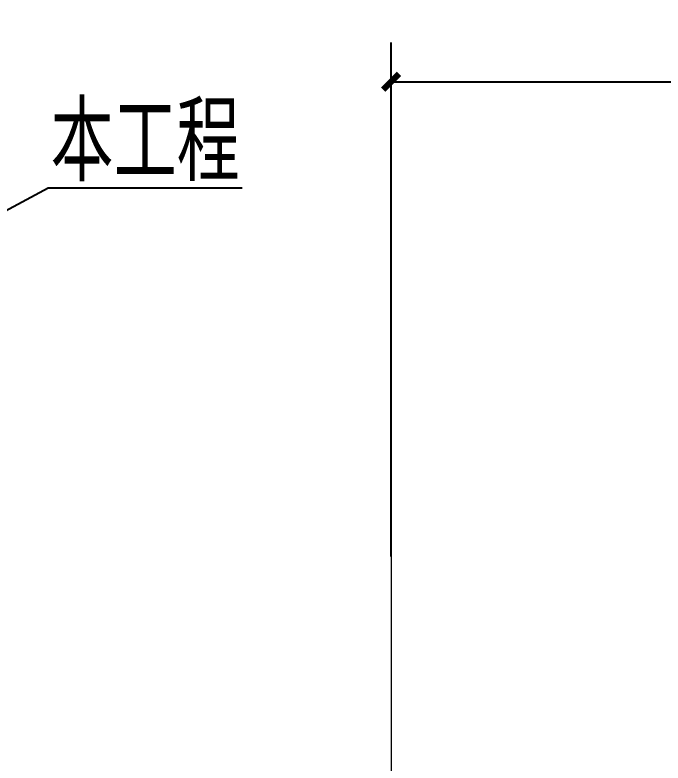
# Model space of a CAD drawing. Extents: x 238398 to 585159, y -66832 to 191741.
# Drawn here: x 380526 to 384634, y 92086 to 96832 of the extents above; entities that cross this region are included whole.
import ezdxf

# ---------------------------------------------------------------- set-up
doc = ezdxf.new("R2010")
doc.units = 0
doc.header["$LTSCALE"] = 1000
doc.header["$MEASUREMENT"] = 0
doc.linetypes.add('DOTE', pattern=[2.4200000000000004, 2, -0.2, 0.02, -0.2])
doc.layers.add('AXIS', color=3, linetype='Continuous')
doc.layers.add('DOTE', color=18, linetype='DOTE', lineweight=13)
doc.layers.add('PUB_TEXT', color=7, linetype='Continuous', lineweight=20)
doc.styles.add('_TCH_DIM_T3', font='SIMPLEX', dxfattribs={"width": 0.7058823529411765, "bigfont": 'GBCBIG'})
doc.styles.add('HZTXT', font='geditxt.shx', dxfattribs={"width": 0.8, "bigfont": 'hztxt1.shx'})
doc.dimstyles.new('_TCH_ARCH&&100', dxfattribs={"dimtxt": 297.5, "dimasz": 100, "dimexe": 250, "dimexo": 300, "dimgap": 126.25, "dimtad": 1, "dimdec": 0, "dimzin": 0, "dimdsep": 46, "dimtxsty": '_TCH_DIM_T3', "dimblk": 'ARCHTICK', "dimcen": 0.09, "dimazin": 2, "dimtfac": 1, "dimtdec": 0, "dimtix": 1, "dimtmove": 2, "dimatfit": 3, "dimfxl": 1, "dimtolj": 1, "dimtzin": 0, "dimarcsym": 0})

# ---------------------------------------------------------------- blocks, each defined once
blk = doc.blocks.new('_ArchTick')
at = {"color": 0, "linetype": 'ByBlock', "const_width": 0.4}
blk.add_lwpolyline([(-0.5, -0.5), (0.5, 0.5)], dxfattribs=at)
blk = doc.blocks.new('*D543')
at = {"layer": 'AXIS', "color": 0, "lineweight": -2, "transparency": 16777216}
for p, q in [((382910.3333523787, 93396.75996313797), (382910.3333523787, 96658.23593786656)), ((390410.3333523786, 93396.75996313797), (390410.3333523786, 96658.23593786656)), ((382910.3333523787, 96408.23593786656), (390410.3333523786, 96408.23593786656))]:
    blk.add_line(p, q, dxfattribs=at)
at = {"layer": 'Defpoints', "color": 0, "transparency": 16777216}
for p in [(390410.3333523786, 96408.23593786656), (382910.3333523787, 93096.75996313797), (390410.3333523786, 93096.75996313797)]:
    blk.add_point(p, dxfattribs=at)
at = {"layer": 'AXIS', "color": 0, "lineweight": -2, "transparency": 16777216, "xscale": 100, "yscale": 100, "zscale": 100, "rotation": 180}
blk.add_blockref('_ArchTick', (382910.3333523787, 96408.23593786656), dxfattribs=at)
at = {"layer": 'AXIS', "color": 0, "lineweight": -2, "transparency": 16777216, "xscale": 100, "yscale": 100, "zscale": 100}
blk.add_blockref('_ArchTick', (390410.3333523786, 96408.23593786656), dxfattribs=at)
at = {"layer": 'AXIS', "color": 0, "transparency": 16777216, "insert": (386660.3333523787, 96683.23593786656), "char_height": 297.5, "attachment_point": 5, "style": '_TCH_DIM_T3'}
blk.add_mtext('\\A1;7500', dxfattribs=at)
blk = doc.blocks.new('zw1')
at = {"layer": 'DOTE', "ltscale": 2}
blk.add_line((382910.3333523787, 94439.2847125766), (382910.3333523786, 39174.47191825189), dxfattribs=at)
at = {"layer": 'AXIS'}
dim = blk.add_aligned_dim(p1=(382910.3333523787, 93096.75996313797), p2=(390410.3333523786, 93096.75996313797), distance=3311.475974728586, dimstyle='_TCH_ARCH&&100', dxfattribs=at)
dim.commit()
dim.dimension.update_dxf_attribs({"geometry": '*D543', "text_midpoint": (386660.3333523787, 96683.23593786656)})

msp = doc.modelspace()

# ---------------------------------------------------------------- linework, layer by layer
for p, q in [((376993.4272460171, 93713.59650670871), (380735.7142924928, 95735.36766632291)), ((380735.7142924928, 95735.36766632291), (381966.2142924928, 95735.36766632291))]:
    msp.add_line(p, q)

# ---------------------------------------------------------------- block references
msp.add_blockref('zw1', (0, 0))

# ---------------------------------------------------------------- texts
at = {"layer": 'PUB_TEXT', "style": 'HZTXT', "width": 0.8}
msp.add_text('本工程', height=500, dxfattribs=at).set_placement((380751.0180318924, 95776.6196550327))

doc.saveas('drawing.dxf')
